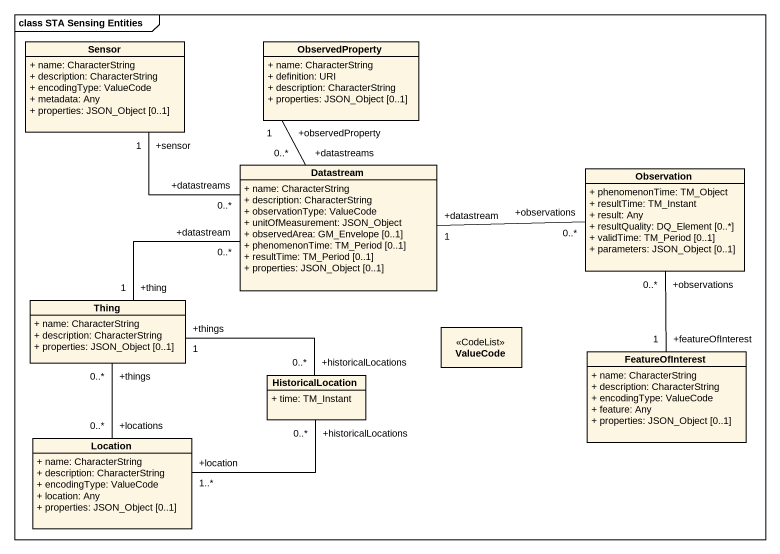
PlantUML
@startuml
mainframe class STA Sensing Entities
hide circle
hide empty members
skinparam classAttributeIconSize 0
class Sensor {
  + name: CharacterString
  + description: CharacterString
  + encodingType: ValueCode
  + metadata: Any
  + properties: JSON_Object [0..1]
}
class ObservedProperty {
  + name: CharacterString
  + definition: URI
  + description: CharacterString
  + properties: JSON_Object [0..1]
}
class Datastream {
  + name: CharacterString
  + description: CharacterString
  + observationType: ValueCode
  + unitOfMeasurement: JSON_Object
  + observedArea: GM_Envelope [0..1]
  + phenomenonTime: TM_Period [0..1]
  + resultTime: TM_Period [0..1]
  + properties: JSON_Object [0..1]
}
class Observation {
  + phenomenonTime: TM_Object
  + resultTime: TM_Instant
  + result: Any
  + resultQuality: DQ_Element [0..*]
  + validTime: TM_Period [0..1]
  + parameters: JSON_Object [0..1]
}
class Thing {
  + name: CharacterString
  + description: CharacterString
  + properties: JSON_Object [0..1]
}
class ValueCode <<CodeList>>
class FeatureOfInterest {
  + name: CharacterString
  + description: CharacterString
  + encodingType: ValueCode
  + feature: Any
  + properties: JSON_Object [0..1]
}
class HistoricalLocation {
  + time: TM_Instant
}
class Location {
  + name: CharacterString
  + description: CharacterString
  + encodingType: ValueCode
  + location: Any
  + properties: JSON_Object [0..1]
}
Datastream "+datastreams\n0..*" -up- "+sensor\n1" Sensor
Datastream "+datastreams\n0..*" -up- "+observedProperty\n1" ObservedProperty
Datastream "+datastream\n1" -right- "+observations\n0..*" Observation
Datastream "+datastream\n0..*" -left- "+thing\n1" Thing
Observation "+observations\n0..*" -- "+featureOfInterest\n1" FeatureOfInterest
Thing "+things\n1" -right- "+historicalLocations\n0..*" HistoricalLocation
Thing "+things\n0..*" -- "+locations\n0..*" Location
Location "+location\n1..*" -right- "+historicalLocations\n0..*" HistoricalLocation
@enduml
